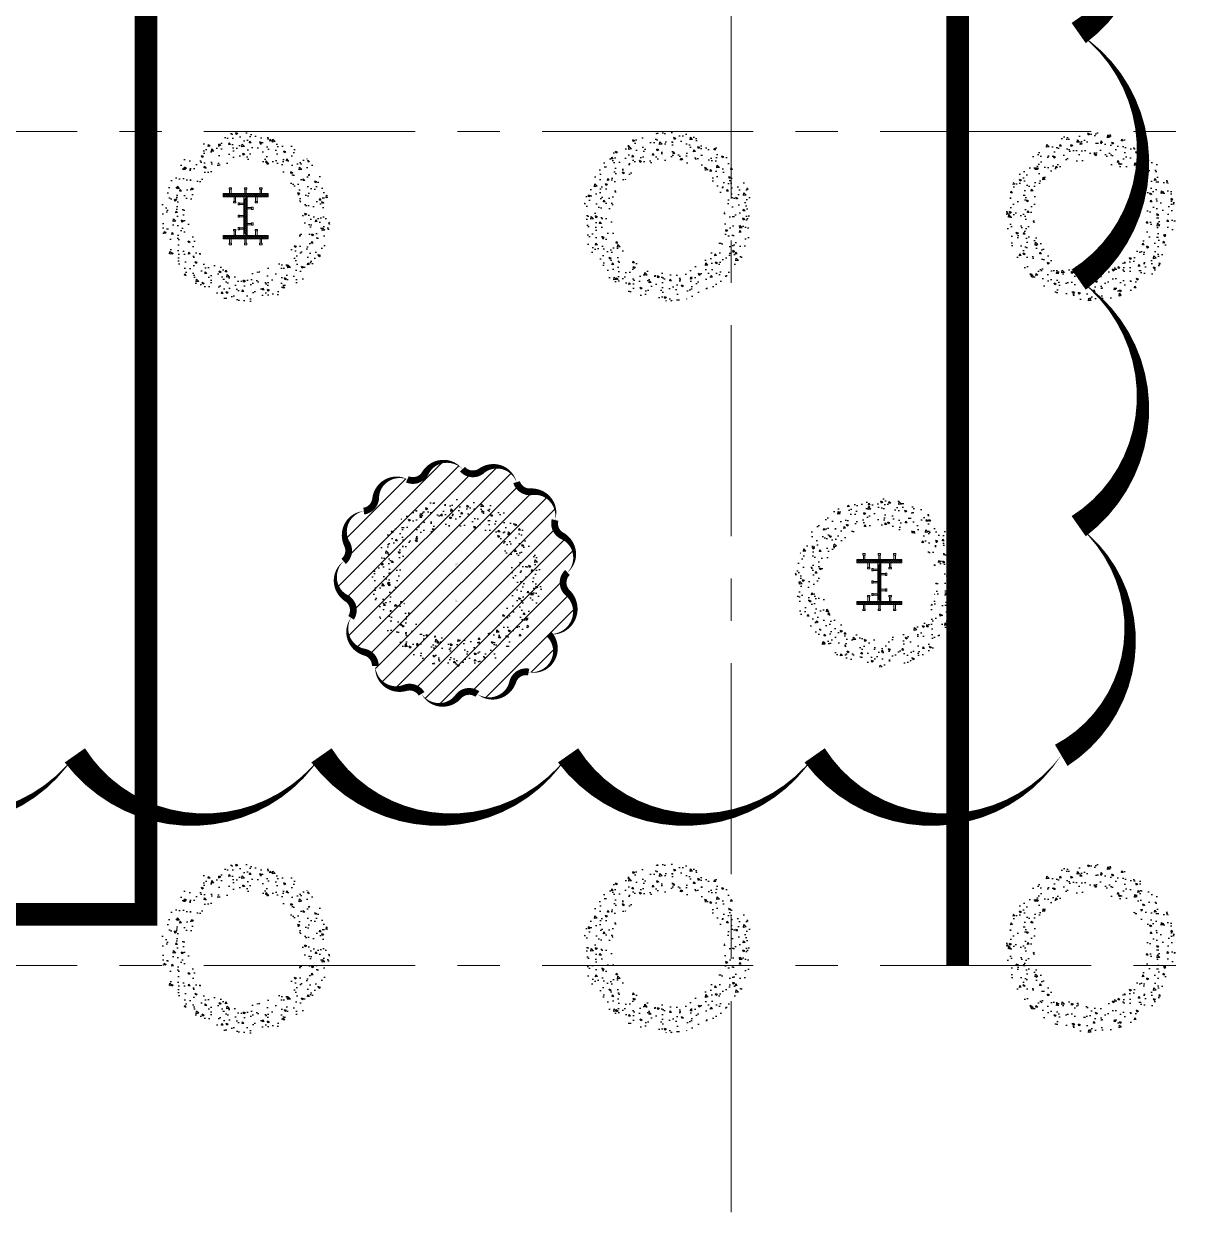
# Model space of a CAD drawing. Header units: millimetres. Extents: x -346728 to 1320345, y -537202 to -385966.
# Drawn here: x 420494 to 430896, y -442161 to -431536 of the extents above; entities that cross this region are included whole.
import ezdxf

# ---------------------------------------------------------------- set-up
doc = ezdxf.new("R2010")
doc.units = ezdxf.units.MM
doc.header["$LTSCALE"] = 100
doc.linetypes.add('X1326_GLB$0$CENTER', pattern=[2, 1.25, -0.25, 0.25, -0.25])
for name, color, linetype, lineweight in [('A-giao thong', 8, 'Continuous', 15), ('KCMANH', 8, 'Continuous', 13), ('KINGPOST', 5, 'Continuous', 20), ('X1326_GLB$0$A-tim', 8, 'X1326_GLB$0$CENTER', 9)]:
    doc.layers.add(name, color=color, linetype=linetype, lineweight=lineweight)
for name, color, linetype in [('hach', 253, 'Continuous'), ('PL', 3, 'Continuous'), ('thep doc', 6, 'Continuous')]:
    doc.layers.add(name, color=color, linetype=linetype)
pattern_1 = [(45, (188543.33, 11377564.439), (-8.980256121, 8.980256121), []), (135, (188543.33, 11377564.439), (-8.980256121, -8.980256121), [])]

# ---------------------------------------------------------------- blocks, each defined once
blk = doc.blocks.new('LVL-KHUNGTEN')
blk.add_lwpolyline([(61072.9, 41092.8), (119123.5, 41092.8), (119123.5, 61.9), (61072.9, 61.9)], close=True)
blk = doc.blocks.new('KP50 TOI SAN L1')
at = {"ltscale": 0.1}
h = blk.add_hatch(color=3, dxfattribs=at)
h.dxf.hatch_style = 1
h.paths.add_polyline_path([(14, 171), (-14, 171), (-14, 142)])
h.paths.add_polyline_path([(-14, -142), (-14, -171), (14, -171)])
at = {"layer": 'KCMANH', "linetype": 'ByBlock'}
h = blk.add_hatch(dxfattribs=at)
h.set_pattern_fill('ANSI37', color=3, scale=4, style=0)
h.set_pattern_definition(pattern_1)
h.paths.add_polyline_path([(-200, 200), (-200, 171), (200, 171), (200, 200)])
h = blk.add_hatch(dxfattribs=at)
h.set_pattern_fill('ANSI37', color=3, scale=4, style=0)
h.set_pattern_definition([(45, (188728.93, 11377564.439), (-8.980256121, 8.980256121), []), (135, (188728.93, 11377564.439), (-8.980256121, -8.980256121), [])])
h.paths.add_polyline_path([(14, 171), (-14, 142), (-14, -142), (14, -171)])
h = blk.add_hatch(dxfattribs=at)
h.set_pattern_fill('ANSI37', color=3, scale=4, style=0)
h.set_pattern_definition(pattern_1)
h.paths.add_polyline_path([(-200, -171), (-200, -200), (200, -200), (200, -171)])
for p, q in [((-125, 253), (-146, 253)), ((-146, 240), (-146, 253)), ((-125, 240), (-146, 240)), ((-142, 200), (-142, 240)), ((-129, 200), (-129, 240)), ((-125, 240), (-125, 253)), ((-10, 253), (10, 253)), ((-10, 240), (-10, 253)), ((-10, 240), (10, 240)), ((-6, 200), (-6, 240)), ((6, 200), (6, 240)), ((10, 240), (10, 253)), ((125, 253), (146, 253)), ((125, 240), (125, 253)), ((125, 240), (146, 240)), ((129, 200), (129, 240)), ((142, 200), (142, 240)), ((146, 240), (146, 253)), ((-85, 131), (-106, 131)), ((-106, 131), (-106, 118)), ((-85, 118), (-106, 118)), ((-102, 171), (-102, 131)), ((-89, 171), (-89, 131)), ((-85, 131), (-85, 118)), ((-67, 100), (-67, 120)), ((-54, 120), (-67, 120)), ((-54, 100), (-54, 120)), ((-14, 116), (-54, 116)), ((85, 131), (106, 131)), ((85, 131), (85, 118)), ((85, 118), (106, 118)), ((89, 171), (89, 131)), ((102, 171), (102, 131)), ((106, 131), (106, 118)), ((-54, 100), (-67, 100)), ((-67, 10), (-67, -10)), ((-54, 10), (-67, 10)), ((-14, 104), (-54, 104)), ((-54, 10), (-54, -10)), ((-14, 6), (-54, 6)), ((14, 76), (54, 76)), ((14, 64), (54, 64)), ((54, 60), (54, 80)), ((54, 80), (67, 80)), ((54, 60), (67, 60)), ((67, 60), (67, 80)), ((-54, -10), (-67, -10)), ((-67, -100), (-67, -120)), ((-54, -100), (-67, -100)), ((-14, -6), (-54, -6)), ((-54, -100), (-54, -120)), ((-14, -104), (-54, -104)), ((14, -64), (54, -64)), ((14, -76), (54, -76)), ((54, -60), (54, -80)), ((54, -60), (67, -60)), ((54, -80), (67, -80)), ((67, -60), (67, -80)), ((-142, -200), (-142, -240)), ((-129, -200), (-129, -240)), ((-85, -118), (-106, -118)), ((-106, -131), (-106, -118)), ((-85, -131), (-106, -131)), ((-102, -171), (-102, -131)), ((-89, -171), (-89, -131)), ((-85, -131), (-85, -118)), ((-54, -120), (-67, -120)), ((-14, -116), (-54, -116)), ((-6, -200), (-6, -240)), ((6, -200), (6, -240)), ((85, -118), (106, -118)), ((85, -131), (85, -118)), ((85, -131), (106, -131)), ((89, -171), (89, -131)), ((102, -171), (102, -131)), ((106, -131), (106, -118)), ((129, -200), (129, -240)), ((142, -200), (142, -240)), ((-125, -240), (-146, -240)), ((-146, -240), (-146, -253)), ((-125, -253), (-146, -253)), ((-125, -240), (-125, -253)), ((-10, -240), (10, -240)), ((-10, -240), (-10, -253)), ((-10, -253), (10, -253)), ((10, -240), (10, -253)), ((125, -240), (146, -240)), ((125, -240), (125, -253)), ((125, -253), (146, -253)), ((146, -240), (146, -253))]:
    blk.add_line(p, q, dxfattribs=at)
at = {"layer": 'KCMANH', "color": 3, "linetype": 'ByBlock'}
blk.add_line((-200, 200), (200, 200), dxfattribs=at)
at = {"layer": 'KINGPOST', "color": 3, "linetype": 'ByBlock'}
for p, q in [((-200, 171), (-200, 200)), ((-200, 171), (200, 171)), ((-14, 171), (-14, -171)), ((-14, 142), (14, 171)), ((14, 171), (14, -171)), ((200, 171), (200, 200)), ((-200, -171), (200, -171)), ((-200, -171), (-200, -200)), ((-200, -200), (200, -200)), ((-14, -142), (14, -171)), ((200, -171), (200, -200))]:
    blk.add_line(p, q, dxfattribs=at)
at = {"layer": 'KINGPOST', "color": 6, "linetype": 'ByBlock'}
blk.add_lwpolyline([(-14, 0), (14, 0)], dxfattribs=at)
blk = doc.blocks.new('B1 Kingpost Layout Plan1')
at = {"layer": 'KCMANH', "linetype": 'ByBlock'}
for p in [(51865, -18476, 0), (57490, -21724, 0)]:
    blk.add_blockref('KP50 TOI SAN L1', p, dxfattribs=at)

msp = doc.modelspace()

# ---------------------------------------------------------------- hatches: boundary and pattern name
at = {"ltscale": 0.1}
h = msp.add_hatch(color=3, dxfattribs=at)
h.dxf.hatch_style = 1
h.paths.add_polyline_path([(424350.3, -436322.8), (424321.5, -436322.8), (424321.5, -436351.6)])
h.paths.add_polyline_path([(424321.5, -436636.4), (424321.5, -436665.2), (424350.3, -436665.2)])
at = {"layer": 'A-giao thong', "transparency": 33554572}
h = msp.add_hatch(dxfattribs=at)
h.set_pattern_fill('ANSI31', color=256, scale=1000)
h.set_pattern_definition([(45, (385986.96, -533750.62), (-88.38835, 88.38835), [])])
edge = h.paths.add_edge_path()
edge.add_arc((425181, -436258.3), 200.1, 313.189, 423.189)
edge.add_arc((425326.8, -435969.8), 123.2, 165.32463, 243.189, ccw=False)
edge.add_arc((425013.9, -435887.8), 200.3, 345.32463, 455.32463)
edge.add_arc((424983.9, -435565.7), 123.2, 197.45235, 275.32463, ccw=False)
edge.add_arc((424675.3, -435662.7), 200.2, 17.45235, 127.45235)
edge.add_arc((424478.7, -435405.9), 123.2, 221.33742, 307.45235, ccw=False)
edge.add_arc((424233.6, -435621.5), 203.2, 41.33742, 151.33742)
edge.add_arc((423947.2, -435465), 123.2, 245.97207, 331.33742, ccw=False)
edge.add_arc((423815.5, -435760.4), 200.3, 65.97207, 175.97207)
edge.add_arc((423492.9, -435737.6), 123.2, 278.09941, 355.97207, ccw=False)
edge.add_arc((423538.5, -436057.9), 200.3, 98.09941, 208.09941)
edge.add_arc((423253.1, -436210.3), 123.2, -50.51419, 28.09941, ccw=False)
edge.add_arc((423459, -436460.2), 200.7, 129.48581, 239.48581)
edge.add_arc((423294.6, -436739.2), 123.2, -33.38585, 59.48581, ccw=False)
edge.add_arc((423564.5, -436917.1), 200.1, 146.61415, 256.61415)
edge.add_arc((423489.7, -437231.6), 123.2, -1.25134, 76.61415, ccw=False)
edge.add_arc((423813.1, -437238.7), 200.3, 178.74866, 288.74866)
edge.add_arc((423917.1, -437545), 123.2, 30.87684, 108.74866, ccw=False)
edge.add_arc((424194.7, -437379.1), 200.2, 210.87684, 320.87684)
edge.add_arc((424445.6, -437583.1), 123.2, 54.01227, 140.87684, ccw=False)
edge.add_arc((424637.3, -437319.1), 203.1, 234.01227, 344.01227)
edge.add_arc((424951, -437409), 123.2, 79.39644, 164.01227, ccw=False)
edge.add_arc((425010.5, -437091), 200.3, 259.39644, 404.1286)
edge.add_arc((425175.4, -436740.7), 212, 264.27964, 407.39823)
edge.add_arc((425402.3, -436494), 123.2, 133.189, 227.39823, ccw=False)
at = {"layer": 'hach'}
h = msp.add_hatch(dxfattribs=at)
h.set_pattern_fill('ANSI31', color=256, scale=70)
h.set_pattern_definition([(45, (342151.22, -508591.22), (-157.15448, 157.15448), [])])
h.paths.add_polyline_path([(362433.4, -410142.2), (348853.9, -428107.5), (376146.7, -501359), (382446.8, -503970.9), (458369.1, -469396.6), (462927.9, -462329.4), (462919.8, -415142.7), (457917.8, -410142.2)])
h.paths.add_polyline_path([(363030.6, -411342.2), (350208.3, -428305.7), (377088.8, -500450.6), (382424.3, -502662.6), (457551.5, -468450.4), (461727.8, -461976.1), (461719.7, -415639.4), (457420.9, -411342.2)], flags=16)
h = msp.add_hatch(dxfattribs=at)
h.set_pattern_fill('AR-CONC', color=256, scale=4)
h.set_pattern_definition([(50, (342151.2, -508591.2), (728.7387, -63.7563), [76.2, -838.2]), (355, (342151.2, -508591.2), (-140.9737, 764.2274), [60.96, -670.5623]), (100.45144, (342211.95, -508596.54), (587.765, 700.471), [64.76, -712.361]), (46.1842, (342151.2, -508388), (1084.316, -168.1693), [114.3, -1257.3]), (96.63556, (342241.6, -508402), (949.6165, 989.7045), [97.14, -1068.5424]), (351.18415, (342151.2, -508388), (949.6165, 989.7045), [91.44, -1005.839]), (21, (342252.8, -508438.8), (606.4576, -409.0608), [76.2, -838.2]), (326, (342252.8, -508438.8), (247.208, 736.752), [60.96, -670.56]), (71.45144, (342303.36, -508472.9), (853.6657, 327.691), [64.76, -712.3598]), (37.5, (342151.22, -508591.22), (12.3544, 338.22016), [0, -662.432, 0, -680.72, 0, -673.1]), (7.5, (342151.22, -508591.22), (267.27865, 400.7223), [0, -388.112, 0, -647.192, 0, -256.54]), (327.5, (341924.65, -508591.22), (542.3624, -22.91498), [0, -254, 0, -792.48, 0, -1051.56]), (317.5, (341823.05, -508591.2), (592.5167, 101.706), [0, -330.2, 0, -526.288, 0, -746.76])])
h.paths.add_polyline_path([(362433.4, -410142.2), (348853.9, -428107.5), (376146.7, -501359), (382446.8, -503970.9), (458369.1, -469396.6), (462927.9, -462329.4), (462919.8, -415142.7), (457917.8, -410142.2)])
h.paths.add_polyline_path([(363030.6, -411342.2), (350208.3, -428305.7), (377088.8, -500450.6), (382424.3, -502662.6), (457551.5, -468450.4), (461727.8, -461976.1), (461719.7, -415639.4), (457420.9, -411342.2)], flags=16)
at = {"layer": 'PL'}
h = msp.add_hatch(dxfattribs=at)
h.set_pattern_fill('AR-CONC', color=6)
h.set_pattern_definition([(130, (433712.7, -445707.67), (-182.1847, -15.9391), [19.05, -209.55]), (185, (433712.7, -445707.67), (35.2434, 191.0568), [15.24, -167.6406]), (79.5486, (433697.51, -445709), (-146.9412, 175.1178), [16.19, -178.0902]), (133.8158, (433712.7, -445656.87), (-271.079, -42.0423), [28.575, -314.325]), (83.3644, (433690.1, -445660.37), (-237.404, 247.426), [24.285, -267.1356]), (188.8158, (433712.7, -445656.87), (-237.404, 247.426), [22.86, -251.4597]), (159, (433687.3, -445669.57), (-151.6144, -102.2652), [19.05, -209.55]), (214, (433687.3, -445669.57), (-61.802, 184.188), [15.24, -167.64]), (108.5486, (433674.66, -445678.09), (-213.4164, 81.9228), [16.19, -178.09]), (142.5, (433712.694, -445707.67), (-3.0886, 84.55504), [0, -165.608, 0, -170.18, 0, -168.275]), (172.5, (433712.69, -445707.67), (-66.81966, 100.18057), [0, -97.028, 0, -161.798, 0, -64.135]), (212.5, (433769.336, -445707.67), (-135.5906, -5.72874), [0, -63.5, 0, -198.12, 0, -262.89]), (222.5, (433794.74, -445707.67), (-148.1292, 25.4265), [0, -82.55, 0, -131.572, 0, -186.69])])
edge = h.paths.add_edge_path()
edge.add_ellipse((422460.9, -433246.4), major_axis=(530.3, 530.3), ratio=1, start_angle=135, end_angle=315)
edge.add_ellipse((422460.9, -433246.4), major_axis=(-530.3, 530.3), ratio=1, start_angle=225, end_angle=405)
edge = h.paths.add_edge_path(flags=16)
edge.add_ellipse((422460.9, -433246.4), major_axis=(-353.6, 353.6), ratio=1, start_angle=45, end_angle=225, ccw=False)
edge.add_ellipse((422460.9, -433246.4), major_axis=(353.6, 353.6), ratio=1, start_angle=-45, end_angle=135, ccw=False)
h.paths.add_polyline_path([(422460.9, -432746.4), (422893.9, -433496.4), (422027.9, -433496.4)], flags=0)
h = msp.add_hatch(dxfattribs=at)
h.set_pattern_fill('AR-CONC', color=6)
h.set_pattern_definition([(130, (433712.7, -445707.67), (-182.1847, -15.9391), [19.05, -209.55]), (185, (433712.7, -445707.67), (35.2434, 191.0568), [15.24, -167.6406]), (79.5486, (433697.51, -445709), (-146.9412, 175.1178), [16.19, -178.0902]), (133.8158, (433712.7, -445656.87), (-271.079, -42.0423), [28.575, -314.325]), (83.3644, (433690.1, -445660.37), (-237.404, 247.426), [24.285, -267.1356]), (188.8158, (433712.7, -445656.87), (-237.404, 247.426), [22.86, -251.4597]), (159, (433687.3, -445669.57), (-151.6144, -102.2652), [19.05, -209.55]), (214, (433687.3, -445669.57), (-61.802, 184.188), [15.24, -167.64]), (108.5486, (433674.66, -445678.09), (-213.4164, 81.9228), [16.19, -178.09]), (142.5, (433712.694, -445707.67), (-3.0886, 84.55504), [0, -165.608, 0, -170.18, 0, -168.275]), (172.5, (433712.69, -445707.67), (-66.81966, 100.18057), [0, -97.028, 0, -161.798, 0, -64.135]), (212.5, (433769.336, -445707.67), (-135.5906, -5.72874), [0, -63.5, 0, -198.12, 0, -262.89]), (222.5, (433794.74, -445707.67), (-148.1292, 25.4265), [0, -82.55, 0, -131.572, 0, -186.69])])
edge = h.paths.add_edge_path()
edge.add_ellipse((422460.9, -433246.4), major_axis=(530.3, 530.3), ratio=1, start_angle=135, end_angle=315)
edge.add_ellipse((422460.9, -433246.4), major_axis=(-530.3, 530.3), ratio=1, start_angle=225, end_angle=405)
edge = h.paths.add_edge_path(flags=16)
edge.add_ellipse((422460.9, -433246.4), major_axis=(-353.6, 353.6), ratio=1, start_angle=45, end_angle=225, ccw=False)
edge.add_ellipse((422460.9, -433246.4), major_axis=(353.6, 353.6), ratio=1, start_angle=-45, end_angle=135, ccw=False)
h.paths.add_polyline_path([(422460.9, -432746.4), (422893.9, -433496.4), (422027.9, -433496.4)], flags=0)
h = msp.add_hatch(dxfattribs=at)
h.set_pattern_fill('AR-CONC', color=6)
h.set_pattern_definition([(130, (429962.7, -445707.67), (-182.1847, -15.9391), [19.05, -209.55]), (185, (429962.7, -445707.67), (35.2434, 191.0568), [15.24, -167.6406]), (79.5486, (429947.51, -445709), (-146.9412, 175.1178), [16.19, -178.0902]), (133.8158, (429962.7, -445656.87), (-271.079, -42.0423), [28.575, -314.325]), (83.3644, (429940.1, -445660.37), (-237.404, 247.426), [24.285, -267.1356]), (188.8158, (429962.7, -445656.87), (-237.404, 247.426), [22.86, -251.46]), (159, (429937.3, -445669.57), (-151.6144, -102.2652), [19.05, -209.55]), (214, (429937.3, -445669.57), (-61.802, 184.188), [15.24, -167.64]), (108.5486, (429924.66, -445678.09), (-213.4164, 81.9228), [16.19, -178.09]), (142.5, (429962.694, -445707.67), (-3.0886, 84.55504), [0, -165.608, 0, -170.18, 0, -168.275]), (172.5, (429962.69, -445707.67), (-66.81966, 100.1806), [0, -97.028, 0, -161.798, 0, -64.135]), (212.5, (430019.336, -445707.67), (-135.5906, -5.72874), [0, -63.5, 0, -198.12, 0, -262.89]), (222.5, (430044.74, -445707.67), (-148.1292, 25.4265), [0, -82.55, 0, -131.572, 0, -186.69])])
edge = h.paths.add_edge_path()
edge.add_ellipse((426210.9, -433246.4), major_axis=(530.3, 530.3), ratio=1, start_angle=135, end_angle=315)
edge.add_ellipse((426210.9, -433246.4), major_axis=(-530.3, 530.3), ratio=1, start_angle=225, end_angle=405)
edge = h.paths.add_edge_path(flags=16)
edge.add_ellipse((426210.9, -433246.4), major_axis=(-353.6, 353.6), ratio=1, start_angle=45, end_angle=225, ccw=False)
edge.add_ellipse((426210.9, -433246.4), major_axis=(353.6, 353.6), ratio=1, start_angle=-45, end_angle=135, ccw=False)
h.paths.add_polyline_path([(426210.9, -432746.4), (426643.9, -433496.4), (425777.9, -433496.4)], flags=0)
h = msp.add_hatch(dxfattribs=at)
h.set_pattern_fill('AR-CONC', color=6)
h.set_pattern_definition([(130, (429962.7, -445707.67), (-182.1847, -15.9391), [19.05, -209.55]), (185, (429962.7, -445707.67), (35.2434, 191.0568), [15.24, -167.6406]), (79.5486, (429947.51, -445709), (-146.9412, 175.1178), [16.19, -178.0902]), (133.8158, (429962.7, -445656.87), (-271.079, -42.0423), [28.575, -314.325]), (83.3644, (429940.1, -445660.37), (-237.404, 247.426), [24.285, -267.1356]), (188.8158, (429962.7, -445656.87), (-237.404, 247.426), [22.86, -251.46]), (159, (429937.3, -445669.57), (-151.6144, -102.2652), [19.05, -209.55]), (214, (429937.3, -445669.57), (-61.802, 184.188), [15.24, -167.64]), (108.5486, (429924.66, -445678.09), (-213.4164, 81.9228), [16.19, -178.09]), (142.5, (429962.694, -445707.67), (-3.0886, 84.55504), [0, -165.608, 0, -170.18, 0, -168.275]), (172.5, (429962.69, -445707.67), (-66.81966, 100.1806), [0, -97.028, 0, -161.798, 0, -64.135]), (212.5, (430019.336, -445707.67), (-135.5906, -5.72874), [0, -63.5, 0, -198.12, 0, -262.89]), (222.5, (430044.74, -445707.67), (-148.1292, 25.4265), [0, -82.55, 0, -131.572, 0, -186.69])])
edge = h.paths.add_edge_path()
edge.add_ellipse((426210.9, -433246.4), major_axis=(530.3, 530.3), ratio=1, start_angle=135, end_angle=315)
edge.add_ellipse((426210.9, -433246.4), major_axis=(-530.3, 530.3), ratio=1, start_angle=225, end_angle=405)
edge = h.paths.add_edge_path(flags=16)
edge.add_ellipse((426210.9, -433246.4), major_axis=(-353.6, 353.6), ratio=1, start_angle=45, end_angle=225, ccw=False)
edge.add_ellipse((426210.9, -433246.4), major_axis=(353.6, 353.6), ratio=1, start_angle=-45, end_angle=135, ccw=False)
h.paths.add_polyline_path([(426210.9, -432746.4), (426643.9, -433496.4), (425777.9, -433496.4)], flags=0)
h = msp.add_hatch(dxfattribs=at)
h.set_pattern_fill('AR-CONC', color=6)
h.set_pattern_definition([(130, (426212.7, -445707.67), (-182.1847, -15.9391), [19.05, -209.55]), (185, (426212.7, -445707.67), (35.2434, 191.0568), [15.24, -167.6406]), (79.5486, (426197.51, -445709), (-146.9412, 175.1178), [16.19, -178.0902]), (133.8158, (426212.7, -445656.87), (-271.079, -42.0423), [28.575, -314.325]), (83.3644, (426190.1, -445660.37), (-237.404, 247.426), [24.285, -267.1356]), (188.8158, (426212.7, -445656.87), (-237.404, 247.426), [22.86, -251.46]), (159, (426187.3, -445669.57), (-151.6144, -102.2652), [19.05, -209.55]), (214, (426187.3, -445669.57), (-61.802, 184.188), [15.24, -167.64]), (108.5486, (426174.66, -445678.09), (-213.4164, 81.9228), [16.19, -178.09]), (142.5, (426212.694, -445707.67), (-3.0886, 84.55504), [0, -165.608, 0, -170.18, 0, -168.275]), (172.5, (426212.69, -445707.67), (-66.81966, 100.1806), [0, -97.028, 0, -161.798, 0, -64.135]), (212.5, (426269.336, -445707.67), (-135.5906, -5.72874), [0, -63.5, 0, -198.12, 0, -262.89]), (222.5, (426294.74, -445707.67), (-148.1292, 25.4265), [0, -82.55, 0, -131.572, 0, -186.69])])
edge = h.paths.add_edge_path()
edge.add_ellipse((429960.9, -433246.4), major_axis=(530.3, 530.3), ratio=1, start_angle=135, end_angle=315)
edge.add_ellipse((429960.9, -433246.4), major_axis=(-530.3, 530.3), ratio=1, start_angle=225, end_angle=405)
edge = h.paths.add_edge_path(flags=16)
edge.add_ellipse((429960.9, -433246.4), major_axis=(-353.6, 353.6), ratio=1, start_angle=45, end_angle=225, ccw=False)
edge.add_ellipse((429960.9, -433246.4), major_axis=(353.6, 353.6), ratio=1, start_angle=-45, end_angle=135, ccw=False)
h.paths.add_polyline_path([(429960.9, -432746.4), (430393.9, -433496.4), (429527.9, -433496.4)], flags=0)
h = msp.add_hatch(dxfattribs=at)
h.set_pattern_fill('AR-CONC', color=6)
h.set_pattern_definition([(130, (426212.7, -445707.67), (-182.1847, -15.9391), [19.05, -209.55]), (185, (426212.7, -445707.67), (35.2434, 191.0568), [15.24, -167.6406]), (79.5486, (426197.51, -445709), (-146.9412, 175.1178), [16.19, -178.0902]), (133.8158, (426212.7, -445656.87), (-271.079, -42.0423), [28.575, -314.325]), (83.3644, (426190.1, -445660.37), (-237.404, 247.426), [24.285, -267.1356]), (188.8158, (426212.7, -445656.87), (-237.404, 247.426), [22.86, -251.46]), (159, (426187.3, -445669.57), (-151.6144, -102.2652), [19.05, -209.55]), (214, (426187.3, -445669.57), (-61.802, 184.188), [15.24, -167.64]), (108.5486, (426174.66, -445678.09), (-213.4164, 81.9228), [16.19, -178.09]), (142.5, (426212.694, -445707.67), (-3.0886, 84.55504), [0, -165.608, 0, -170.18, 0, -168.275]), (172.5, (426212.69, -445707.67), (-66.81966, 100.1806), [0, -97.028, 0, -161.798, 0, -64.135]), (212.5, (426269.336, -445707.67), (-135.5906, -5.72874), [0, -63.5, 0, -198.12, 0, -262.89]), (222.5, (426294.74, -445707.67), (-148.1292, 25.4265), [0, -82.55, 0, -131.572, 0, -186.69])])
edge = h.paths.add_edge_path()
edge.add_ellipse((429960.9, -433246.4), major_axis=(530.3, 530.3), ratio=1, start_angle=135, end_angle=315)
edge.add_ellipse((429960.9, -433246.4), major_axis=(-530.3, 530.3), ratio=1, start_angle=225, end_angle=405)
edge = h.paths.add_edge_path(flags=16)
edge.add_ellipse((429960.9, -433246.4), major_axis=(-353.6, 353.6), ratio=1, start_angle=45, end_angle=225, ccw=False)
edge.add_ellipse((429960.9, -433246.4), major_axis=(353.6, 353.6), ratio=1, start_angle=-45, end_angle=135, ccw=False)
h.paths.add_polyline_path([(429960.9, -432746.4), (430393.9, -433496.4), (429527.9, -433496.4)], flags=0)
h = msp.add_hatch(dxfattribs=at)
h.set_pattern_fill('AR-CONC', color=6)
h.set_pattern_definition([(130, (431837.7, -448955.26), (-182.1847, -15.9391), [19.05, -209.55]), (185, (431837.7, -448955.26), (35.2434, 191.0568), [15.24, -167.6406]), (79.5486, (431822.51, -448956.59), (-146.9412, 175.1178), [16.19, -178.0902]), (133.8158, (431837.7, -448904.46), (-271.079, -42.0423), [28.575, -314.325]), (83.3644, (431815.1, -448907.97), (-237.404, 247.426), [24.285, -267.1356]), (188.8158, (431837.7, -448904.46), (-237.404, 247.426), [22.86, -251.4597]), (159, (431812.3, -448917.16), (-151.6144, -102.2652), [19.05, -209.55]), (214, (431812.3, -448917.16), (-61.802, 184.188), [15.24, -167.64]), (108.5486, (431799.66, -448925.68), (-213.4164, 81.9228), [16.19, -178.09]), (142.5, (431837.694, -448955.26), (-3.0886, 84.55504), [0, -165.608, 0, -170.18, 0, -168.275]), (172.5, (431837.69, -448955.26), (-66.81966, 100.1806), [0, -97.028, 0, -161.798, 0, -64.135]), (212.5, (431894.336, -448955.26), (-135.5906, -5.72874), [0, -63.5, 0, -198.12, 0, -262.89]), (222.5, (431919.74, -448955.26), (-148.1292, 25.4265), [0, -82.55, 0, -131.572, 0, -186.69])])
edge = h.paths.add_edge_path()
edge.add_ellipse((424335.9, -436494), major_axis=(530.3, 530.3), ratio=1, start_angle=135, end_angle=315)
edge.add_ellipse((424335.9, -436494), major_axis=(530.3, 530.3), ratio=1, start_angle=315, end_angle=495)
edge = h.paths.add_edge_path(flags=16)
edge.add_ellipse((424335.9, -436494), major_axis=(-353.6, 353.6), ratio=1, start_angle=45, end_angle=225, ccw=False)
edge.add_ellipse((424335.9, -436494), major_axis=(-353.6, 353.6), ratio=1, start_angle=-135, end_angle=45, ccw=False)
h.paths.add_polyline_path([(424335.9, -435994), (424768.9, -436744), (423902.9, -436744)], flags=0)
h = msp.add_hatch(dxfattribs=at)
h.set_pattern_fill('AR-CONC', color=6)
h.set_pattern_definition([(130, (431837.7, -448955.26), (-182.1847, -15.9391), [19.05, -209.55]), (185, (431837.7, -448955.26), (35.2434, 191.0568), [15.24, -167.6406]), (79.5486, (431822.51, -448956.59), (-146.9412, 175.1178), [16.19, -178.0902]), (133.8158, (431837.7, -448904.46), (-271.079, -42.0423), [28.575, -314.325]), (83.3644, (431815.1, -448907.97), (-237.404, 247.426), [24.285, -267.1356]), (188.8158, (431837.7, -448904.46), (-237.404, 247.426), [22.86, -251.4597]), (159, (431812.3, -448917.16), (-151.6144, -102.2652), [19.05, -209.55]), (214, (431812.3, -448917.16), (-61.802, 184.188), [15.24, -167.64]), (108.5486, (431799.66, -448925.68), (-213.4164, 81.9228), [16.19, -178.09]), (142.5, (431837.694, -448955.26), (-3.0886, 84.55504), [0, -165.608, 0, -170.18, 0, -168.275]), (172.5, (431837.69, -448955.26), (-66.81966, 100.1806), [0, -97.028, 0, -161.798, 0, -64.135]), (212.5, (431894.336, -448955.26), (-135.5906, -5.72874), [0, -63.5, 0, -198.12, 0, -262.89]), (222.5, (431919.74, -448955.26), (-148.1292, 25.4265), [0, -82.55, 0, -131.572, 0, -186.69])])
edge = h.paths.add_edge_path()
edge.add_ellipse((424335.9, -436494), major_axis=(530.3, 530.3), ratio=1, start_angle=135, end_angle=315)
edge.add_ellipse((424335.9, -436494), major_axis=(530.3, 530.3), ratio=1, start_angle=315, end_angle=495)
edge = h.paths.add_edge_path(flags=16)
edge.add_ellipse((424335.9, -436494), major_axis=(-353.6, 353.6), ratio=1, start_angle=45, end_angle=225, ccw=False)
edge.add_ellipse((424335.9, -436494), major_axis=(353.6, 353.6), ratio=1, start_angle=-45, end_angle=135, ccw=False)
h.paths.add_polyline_path([(424335.9, -435994), (424768.9, -436744), (423902.9, -436744)], flags=0)
h = msp.add_hatch(dxfattribs=at)
h.set_pattern_fill('AR-CONC', color=6)
h.set_pattern_definition([(130, (428087.7, -448955.26), (-182.1847, -15.9391), [19.05, -209.55]), (185, (428087.7, -448955.26), (35.2434, 191.0568), [15.24, -167.6406]), (79.5486, (428072.51, -448956.59), (-146.9412, 175.1178), [16.19, -178.0902]), (133.8158, (428087.7, -448904.46), (-271.079, -42.0423), [28.575, -314.325]), (83.3644, (428065.1, -448907.97), (-237.404, 247.426), [24.285, -267.1356]), (188.8158, (428087.7, -448904.46), (-237.404, 247.426), [22.86, -251.46]), (159, (428062.3, -448917.16), (-151.6144, -102.2652), [19.05, -209.55]), (214, (428062.3, -448917.16), (-61.802, 184.188), [15.24, -167.64]), (108.5486, (428049.66, -448925.68), (-213.4164, 81.9228), [16.19, -178.09]), (142.5, (428087.694, -448955.26), (-3.0886, 84.55504), [0, -165.608, 0, -170.18, 0, -168.275]), (172.5, (428087.69, -448955.26), (-66.81966, 100.1806), [0, -97.028, 0, -161.798, 0, -64.135]), (212.5, (428144.336, -448955.26), (-135.5906, -5.72874), [0, -63.5, 0, -198.12, 0, -262.89]), (222.5, (428169.74, -448955.26), (-148.1292, 25.4265), [0, -82.55, 0, -131.572, 0, -186.69])])
edge = h.paths.add_edge_path()
edge.add_ellipse((428085.9, -436494), major_axis=(530.3, 530.3), ratio=1, start_angle=135, end_angle=315)
edge.add_ellipse((428085.9, -436494), major_axis=(530.3, 530.3), ratio=1, start_angle=315, end_angle=495)
edge = h.paths.add_edge_path(flags=16)
edge.add_ellipse((428085.9, -436494), major_axis=(-353.6, 353.6), ratio=1, start_angle=45, end_angle=225, ccw=False)
edge.add_ellipse((428085.9, -436494), major_axis=(-353.6, 353.6), ratio=1, start_angle=-135, end_angle=45, ccw=False)
h.paths.add_polyline_path([(428085.9, -435994), (428518.9, -436744), (427652.9, -436744)], flags=0)
h = msp.add_hatch(dxfattribs=at)
h.set_pattern_fill('AR-CONC', color=6)
h.set_pattern_definition([(130, (428087.7, -448955.26), (-182.1847, -15.9391), [19.05, -209.55]), (185, (428087.7, -448955.26), (35.2434, 191.0568), [15.24, -167.6406]), (79.5486, (428072.51, -448956.59), (-146.9412, 175.1178), [16.19, -178.0902]), (133.8158, (428087.7, -448904.46), (-271.079, -42.0423), [28.575, -314.325]), (83.3644, (428065.1, -448907.97), (-237.404, 247.426), [24.285, -267.1356]), (188.8158, (428087.7, -448904.46), (-237.404, 247.426), [22.86, -251.46]), (159, (428062.3, -448917.16), (-151.6144, -102.2652), [19.05, -209.55]), (214, (428062.3, -448917.16), (-61.802, 184.188), [15.24, -167.64]), (108.5486, (428049.66, -448925.68), (-213.4164, 81.9228), [16.19, -178.09]), (142.5, (428087.694, -448955.26), (-3.0886, 84.55504), [0, -165.608, 0, -170.18, 0, -168.275]), (172.5, (428087.69, -448955.26), (-66.81966, 100.1806), [0, -97.028, 0, -161.798, 0, -64.135]), (212.5, (428144.336, -448955.26), (-135.5906, -5.72874), [0, -63.5, 0, -198.12, 0, -262.89]), (222.5, (428169.74, -448955.26), (-148.1292, 25.4265), [0, -82.55, 0, -131.572, 0, -186.69])])
edge = h.paths.add_edge_path()
edge.add_ellipse((428085.9, -436494), major_axis=(530.3, 530.3), ratio=1, start_angle=135, end_angle=315)
edge.add_ellipse((428085.9, -436494), major_axis=(530.3, 530.3), ratio=1, start_angle=315, end_angle=495)
edge = h.paths.add_edge_path(flags=16)
edge.add_ellipse((428085.9, -436494), major_axis=(-353.6, 353.6), ratio=1, start_angle=45, end_angle=225, ccw=False)
edge.add_ellipse((428085.9, -436494), major_axis=(353.6, 353.6), ratio=1, start_angle=-45, end_angle=135, ccw=False)
h.paths.add_polyline_path([(428085.9, -435994), (428518.9, -436744), (427652.9, -436744)], flags=0)
h = msp.add_hatch(dxfattribs=at)
h.set_pattern_fill('AR-CONC', color=6)
h.set_pattern_definition([(130, (433712.7, -452202.86), (-182.1847, -15.9391), [19.05, -209.55]), (185, (433712.7, -452202.86), (35.2434, 191.0568), [15.24, -167.6406]), (79.5486, (433697.51, -452204.19), (-146.9412, 175.1178), [16.19, -178.0902]), (133.8158, (433712.7, -452152.06), (-271.079, -42.0423), [28.575, -314.325]), (83.3644, (433690.1, -452155.56), (-237.404, 247.426), [24.285, -267.1356]), (188.8158, (433712.7, -452152.06), (-237.404, 247.426), [22.86, -251.4597]), (159, (433687.3, -452164.76), (-151.6144, -102.2652), [19.05, -209.55]), (214, (433687.3, -452164.76), (-61.802, 184.188), [15.24, -167.64]), (108.5486, (433674.66, -452173.28), (-213.4164, 81.9228), [16.19, -178.09]), (142.5, (433712.694, -452202.86), (-3.0886, 84.55504), [0, -165.608, 0, -170.18, 0, -168.275]), (172.5, (433712.69, -452202.86), (-66.81966, 100.18057), [0, -97.028, 0, -161.798, 0, -64.135]), (212.5, (433769.336, -452202.86), (-135.5906, -5.72874), [0, -63.5, 0, -198.12, 0, -262.89]), (222.5, (433794.74, -452202.86), (-148.1292, 25.4265), [0, -82.55, 0, -131.572, 0, -186.69])])
edge = h.paths.add_edge_path()
edge.add_ellipse((422460.9, -439741.6), major_axis=(-530.3, 530.3), ratio=1, start_angle=45, end_angle=225)
edge.add_ellipse((422460.9, -439741.6), major_axis=(530.3, 530.3), ratio=1, start_angle=315, end_angle=495)
edge = h.paths.add_edge_path(flags=16)
edge.add_ellipse((422460.9, -439741.6), major_axis=(353.6, 353.6), ratio=1, start_angle=135, end_angle=315, ccw=False)
edge.add_ellipse((422460.9, -439741.6), major_axis=(-353.6, 353.6), ratio=1, start_angle=-135, end_angle=45, ccw=False)
h.paths.add_polyline_path([(422460.9, -439241.6), (422893.9, -439991.6), (422027.9, -439991.6)], flags=0)
h = msp.add_hatch(dxfattribs=at)
h.set_pattern_fill('AR-CONC', color=6)
h.set_pattern_definition([(130, (433712.7, -452202.86), (-182.1847, -15.9391), [19.05, -209.55]), (185, (433712.7, -452202.86), (35.2434, 191.0568), [15.24, -167.6406]), (79.5486, (433697.51, -452204.19), (-146.9412, 175.1178), [16.19, -178.0902]), (133.8158, (433712.7, -452152.06), (-271.079, -42.0423), [28.575, -314.325]), (83.3644, (433690.1, -452155.56), (-237.404, 247.426), [24.285, -267.1356]), (188.8158, (433712.7, -452152.06), (-237.404, 247.426), [22.86, -251.4597]), (159, (433687.3, -452164.76), (-151.6144, -102.2652), [19.05, -209.55]), (214, (433687.3, -452164.76), (-61.802, 184.188), [15.24, -167.64]), (108.5486, (433674.66, -452173.28), (-213.4164, 81.9228), [16.19, -178.09]), (142.5, (433712.694, -452202.86), (-3.0886, 84.55504), [0, -165.608, 0, -170.18, 0, -168.275]), (172.5, (433712.69, -452202.86), (-66.81966, 100.18057), [0, -97.028, 0, -161.798, 0, -64.135]), (212.5, (433769.336, -452202.86), (-135.5906, -5.72874), [0, -63.5, 0, -198.12, 0, -262.89]), (222.5, (433794.74, -452202.86), (-148.1292, 25.4265), [0, -82.55, 0, -131.572, 0, -186.69])])
edge = h.paths.add_edge_path()
edge.add_ellipse((422460.9, -439741.6), major_axis=(-530.3, 530.3), ratio=1, start_angle=45, end_angle=225)
edge.add_ellipse((422460.9, -439741.6), major_axis=(530.3, 530.3), ratio=1, start_angle=315, end_angle=495)
edge = h.paths.add_edge_path(flags=16)
edge.add_ellipse((422460.9, -439741.6), major_axis=(-353.6, 353.6), ratio=1, start_angle=45, end_angle=225, ccw=False)
edge.add_ellipse((422460.9, -439741.6), major_axis=(353.6, 353.6), ratio=1, start_angle=-45, end_angle=135, ccw=False)
h.paths.add_polyline_path([(422460.9, -439241.6), (422893.9, -439991.6), (422027.9, -439991.6)], flags=0)
h = msp.add_hatch(dxfattribs=at)
h.set_pattern_fill('AR-CONC', color=6)
h.set_pattern_definition([(130, (429962.7, -452202.86), (-182.1847, -15.9391), [19.05, -209.55]), (185, (429962.7, -452202.86), (35.2434, 191.0568), [15.24, -167.6406]), (79.5486, (429947.51, -452204.19), (-146.9412, 175.1178), [16.19, -178.0902]), (133.8158, (429962.7, -452152.06), (-271.079, -42.0423), [28.575, -314.325]), (83.3644, (429940.1, -452155.56), (-237.404, 247.426), [24.285, -267.1356]), (188.8158, (429962.7, -452152.06), (-237.404, 247.426), [22.86, -251.46]), (159, (429937.3, -452164.76), (-151.6144, -102.2652), [19.05, -209.55]), (214, (429937.3, -452164.76), (-61.802, 184.188), [15.24, -167.64]), (108.5486, (429924.66, -452173.28), (-213.4164, 81.9228), [16.19, -178.09]), (142.5, (429962.694, -452202.86), (-3.0886, 84.55504), [0, -165.608, 0, -170.18, 0, -168.275]), (172.5, (429962.69, -452202.86), (-66.81966, 100.1806), [0, -97.028, 0, -161.798, 0, -64.135]), (212.5, (430019.336, -452202.86), (-135.5906, -5.72874), [0, -63.5, 0, -198.12, 0, -262.89]), (222.5, (430044.74, -452202.86), (-148.1292, 25.4265), [0, -82.55, 0, -131.572, 0, -186.69])])
edge = h.paths.add_edge_path()
edge.add_ellipse((426210.9, -439741.6), major_axis=(-530.3, 530.3), ratio=1, start_angle=45, end_angle=225)
edge.add_ellipse((426210.9, -439741.6), major_axis=(530.3, 530.3), ratio=1, start_angle=315, end_angle=495)
edge = h.paths.add_edge_path(flags=16)
edge.add_ellipse((426210.9, -439741.6), major_axis=(353.6, 353.6), ratio=1, start_angle=135, end_angle=315, ccw=False)
edge.add_ellipse((426210.9, -439741.6), major_axis=(-353.6, 353.6), ratio=1, start_angle=-135, end_angle=45, ccw=False)
h.paths.add_polyline_path([(426210.9, -439241.6), (426643.9, -439991.6), (425777.9, -439991.6)], flags=0)
h = msp.add_hatch(dxfattribs=at)
h.set_pattern_fill('AR-CONC', color=6)
h.set_pattern_definition([(130, (429962.7, -452202.86), (-182.1847, -15.9391), [19.05, -209.55]), (185, (429962.7, -452202.86), (35.2434, 191.0568), [15.24, -167.6406]), (79.5486, (429947.51, -452204.19), (-146.9412, 175.1178), [16.19, -178.0902]), (133.8158, (429962.7, -452152.06), (-271.079, -42.0423), [28.575, -314.325]), (83.3644, (429940.1, -452155.56), (-237.404, 247.426), [24.285, -267.1356]), (188.8158, (429962.7, -452152.06), (-237.404, 247.426), [22.86, -251.46]), (159, (429937.3, -452164.76), (-151.6144, -102.2652), [19.05, -209.55]), (214, (429937.3, -452164.76), (-61.802, 184.188), [15.24, -167.64]), (108.5486, (429924.66, -452173.28), (-213.4164, 81.9228), [16.19, -178.09]), (142.5, (429962.694, -452202.86), (-3.0886, 84.55504), [0, -165.608, 0, -170.18, 0, -168.275]), (172.5, (429962.69, -452202.86), (-66.81966, 100.1806), [0, -97.028, 0, -161.798, 0, -64.135]), (212.5, (430019.336, -452202.86), (-135.5906, -5.72874), [0, -63.5, 0, -198.12, 0, -262.89]), (222.5, (430044.74, -452202.86), (-148.1292, 25.4265), [0, -82.55, 0, -131.572, 0, -186.69])])
edge = h.paths.add_edge_path()
edge.add_ellipse((426210.9, -439741.6), major_axis=(-530.3, 530.3), ratio=1, start_angle=45, end_angle=225)
edge.add_ellipse((426210.9, -439741.6), major_axis=(530.3, 530.3), ratio=1, start_angle=315, end_angle=495)
edge = h.paths.add_edge_path(flags=16)
edge.add_ellipse((426210.9, -439741.6), major_axis=(-353.6, 353.6), ratio=1, start_angle=45, end_angle=225, ccw=False)
edge.add_ellipse((426210.9, -439741.6), major_axis=(353.6, 353.6), ratio=1, start_angle=-45, end_angle=135, ccw=False)
h.paths.add_polyline_path([(426210.9, -439241.6), (426643.9, -439991.6), (425777.9, -439991.6)], flags=0)
h = msp.add_hatch(dxfattribs=at)
h.set_pattern_fill('AR-CONC', color=6)
h.set_pattern_definition([(130, (426212.7, -452202.86), (-182.1847, -15.9391), [19.05, -209.55]), (185, (426212.7, -452202.86), (35.2434, 191.0568), [15.24, -167.6406]), (79.5486, (426197.51, -452204.19), (-146.9412, 175.1178), [16.19, -178.0902]), (133.8158, (426212.7, -452152.06), (-271.079, -42.0423), [28.575, -314.325]), (83.3644, (426190.1, -452155.56), (-237.404, 247.426), [24.285, -267.1356]), (188.8158, (426212.7, -452152.06), (-237.404, 247.426), [22.86, -251.46]), (159, (426187.3, -452164.76), (-151.6144, -102.2652), [19.05, -209.55]), (214, (426187.3, -452164.76), (-61.802, 184.188), [15.24, -167.64]), (108.5486, (426174.66, -452173.28), (-213.4164, 81.9228), [16.19, -178.09]), (142.5, (426212.694, -452202.86), (-3.0886, 84.55504), [0, -165.608, 0, -170.18, 0, -168.275]), (172.5, (426212.69, -452202.86), (-66.81966, 100.1806), [0, -97.028, 0, -161.798, 0, -64.135]), (212.5, (426269.336, -452202.86), (-135.5906, -5.72874), [0, -63.5, 0, -198.12, 0, -262.89]), (222.5, (426294.74, -452202.86), (-148.1292, 25.4265), [0, -82.55, 0, -131.572, 0, -186.69])])
edge = h.paths.add_edge_path()
edge.add_ellipse((429960.9, -439741.6), major_axis=(-530.3, 530.3), ratio=1, start_angle=45, end_angle=225)
edge.add_ellipse((429960.9, -439741.6), major_axis=(530.3, 530.3), ratio=1, start_angle=315, end_angle=495)
edge = h.paths.add_edge_path(flags=16)
edge.add_ellipse((429960.9, -439741.6), major_axis=(353.6, 353.6), ratio=1, start_angle=135, end_angle=315, ccw=False)
edge.add_ellipse((429960.9, -439741.6), major_axis=(-353.6, 353.6), ratio=1, start_angle=-135, end_angle=45, ccw=False)
h.paths.add_polyline_path([(429960.9, -439241.6), (430393.9, -439991.6), (429527.9, -439991.6)], flags=0)
h = msp.add_hatch(dxfattribs=at)
h.set_pattern_fill('AR-CONC', color=6)
h.set_pattern_definition([(130, (426212.7, -452202.86), (-182.1847, -15.9391), [19.05, -209.55]), (185, (426212.7, -452202.86), (35.2434, 191.0568), [15.24, -167.6406]), (79.5486, (426197.51, -452204.19), (-146.9412, 175.1178), [16.19, -178.0902]), (133.8158, (426212.7, -452152.06), (-271.079, -42.0423), [28.575, -314.325]), (83.3644, (426190.1, -452155.56), (-237.404, 247.426), [24.285, -267.1356]), (188.8158, (426212.7, -452152.06), (-237.404, 247.426), [22.86, -251.46]), (159, (426187.3, -452164.76), (-151.6144, -102.2652), [19.05, -209.55]), (214, (426187.3, -452164.76), (-61.802, 184.188), [15.24, -167.64]), (108.5486, (426174.66, -452173.28), (-213.4164, 81.9228), [16.19, -178.09]), (142.5, (426212.694, -452202.86), (-3.0886, 84.55504), [0, -165.608, 0, -170.18, 0, -168.275]), (172.5, (426212.69, -452202.86), (-66.81966, 100.1806), [0, -97.028, 0, -161.798, 0, -64.135]), (212.5, (426269.336, -452202.86), (-135.5906, -5.72874), [0, -63.5, 0, -198.12, 0, -262.89]), (222.5, (426294.74, -452202.86), (-148.1292, 25.4265), [0, -82.55, 0, -131.572, 0, -186.69])])
edge = h.paths.add_edge_path()
edge.add_ellipse((429960.9, -439741.6), major_axis=(-530.3, 530.3), ratio=1, start_angle=45, end_angle=225)
edge.add_ellipse((429960.9, -439741.6), major_axis=(530.3, 530.3), ratio=1, start_angle=315, end_angle=495)
edge = h.paths.add_edge_path(flags=16)
edge.add_ellipse((429960.9, -439741.6), major_axis=(-353.6, 353.6), ratio=1, start_angle=45, end_angle=225, ccw=False)
edge.add_ellipse((429960.9, -439741.6), major_axis=(353.6, 353.6), ratio=1, start_angle=-45, end_angle=135, ccw=False)
h.paths.add_polyline_path([(429960.9, -439241.6), (430393.9, -439991.6), (429527.9, -439991.6)], flags=0)

# ---------------------------------------------------------------- linework, layer by layer
at = {"elevation": -1404.9}
msp.add_lwpolyline([(418477.1, -414544, 0, 218.9, -0.5205671), (420665.6, -414544, 0, 218.9, -0.5205671), (422854.1, -414544, 0, 218.9, -0.5205671), (425042.7, -414544, 0, 218.9, -0.5205671), (427231.2, -414544, 0, 218.9, -0.5205671), (429419.7, -414544, 0, 218.9, -0.5205671), (429855, -416297.2, 0, 218.9, -0.5205671), (429855, -418485.7, 0, 218.9, -0.5205671), (429855, -420674.2, 0, 218.9, -0.5205671), (429855, -422862.7, 0, 218.9, -0.5205671), (429855, -425051.2, 0, 218.9, -0.5205671), (429855, -427239.7, 0, 218.9, -0.5205671), (429855, -429428.2, 0, 218.9, -0.5205671), (429855, -431616.7, 0, 218.9, -0.5205671), (429855, -433805.3, 0, 218.9, -0.5205671), (429855, -435993.8, 0, 218.9, -0.5205671), (429700.3, -438027.6, 0, 218.9, -0.5205671), (427511.8, -438027.6, 0, 218.9, -0.5205671), (425323.3, -438027.6, 0, 218.9, -0.5205671), (423134.8, -438027.6, 0, 218.9, -0.5205671), (420946.3, -438027.6, 0, 218.9, -0.5205671), (418757.8, -438027.6, 0, 218.9, -0.5205671)], format="xyseb", dxfattribs=at)
at = {"color": 5, "elevation": -2718.3}
msp.add_lwpolyline([(425318, -436404.2, 0, 60, 0.5205671), (425271.3, -436079.7, 60, 60, -0.3534527), (425207.7, -435938.6, 0, 60, 0.5205671), (424995.3, -435688.3, 60, 60, -0.3534915), (424866.4, -435602.6, 0, 60, 0.5205671), (424553.6, -435503.7, 60, 60, -0.3944899), (424386.2, -435487.3, 0, 60, 0.520567), (424055.3, -435524, 60, 60, -0.3907151), (423897.1, -435577.5, 0, 60, 0.520567), (423615.8, -435746.3, 60, 60, -0.3534934), (423510.3, -435859.6, 0, 60, 0.5205671), (423361.8, -436152.3, 60, 60, -0.3571345), (423331.4, -436305.4, 0, 60, 0.520567), (423357.1, -436633.1, 60, 60, -0.4289707), (423397.4, -436807, 0, 60, 0.520567), (423518.2, -437111.8, 60, 60, -0.3534582), (423612.8, -437234.3, 0, 60, 0.520567), (423877.5, -437428.4, 60, 60, -0.3534893), (424022.8, -437481.8, 0, 60, 0.5205671), (424350, -437505.4, 60, 60, -0.3982747), (424518, -437483.5, 0, 60, 0.520567), (424832.6, -437375, 60, 60, -0.3869502), (424973.7, -437287.9, 0, 60, 0.7314349), (425154.3, -436951.6, 0, 60, 0.7206829), (425318.9, -436584.6, 60, 60, -0.4358983)], format="xyseb", close=True, dxfattribs=at)
at = {"layer": 'thep doc', "const_width": 200}
for points, elevation in [([(421578.5, -414975.1), (421578.5, -439438.7), (412302.2, -439438.7), (412302.2, -418900.9), (405967.3, -418900.9), (405967.3, -445161)], -3876.7), ([(428781.2, -439891.6), (428781.2, -414993.6), (421578.5, -414993.6)], -1404.9)]:
    msp.add_lwpolyline(points, dxfattribs=dict(at, elevation=elevation))
at = {"layer": 'X1326_GLB$0$A-tim', "ltscale": 15}
for p, q in [((426771.2, -398208.6, -1404.9), (426771.2, -512162.7, -1404.9)), ((341092.1, -432491.5, -1404.9), (475778.7, -432491.5, -1404.9)), ((341092.1, -439891.6, -1404.9), (475778.7, -439891.6, -1404.9))]:
    msp.add_line(p, q, dxfattribs=at)

# ---------------------------------------------------------------- block references
at = {"extrusion": (0.00597, -2.28885e-18, 0.999982), "xscale": 3.385207865094198, "yscale": 3.385207865094198, "zscale": 3.385207865094198}
msp.add_blockref('LVL-KHUNGTEN', (112985.2, -525073.6, 1027.7), dxfattribs=at)
msp.add_blockref('B1 Kingpost Layout Plan1', (370596.3, -414766, -1404.9))

doc.saveas('drawing.dxf')
